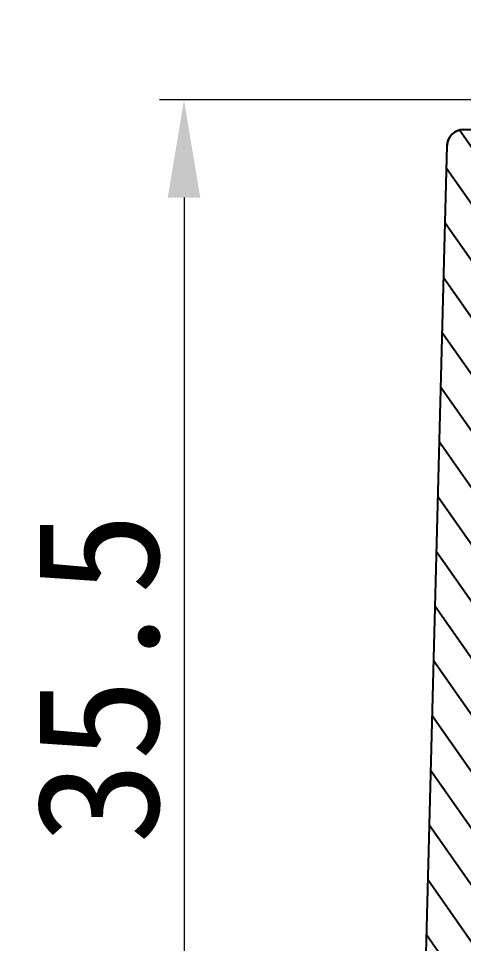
# Model space of a CAD drawing. Header units: millimetres. Extents: x 1396 to 1781, y -411 to -144.
# Drawn here: x 1450.5 to 1464.18, y -273.14 to -244.74 of the extents above; entities that cross this region are included whole.
import ezdxf

# ---------------------------------------------------------------- set-up
doc = ezdxf.new("R2010")
doc.units = ezdxf.units.MM
doc.layers.add('dim', color=82, linetype='Continuous', lineweight=9)
doc.styles.add('宋体', font='SimSun.ttf')
doc.dimstyles.new('YanXiu', dxfattribs={"dimscale": 1.5, "dimtxt": 2.5, "dimasz": 2.2, "dimexe": 0.65, "dimexo": 0.65, "dimgap": 0.5, "dimtad": 1, "dimdsep": 46, "dimtxsty": '宋体', "dimcen": 0, "dimclrd": 3, "dimclre": 3, "dimclrt": 3, "dimazin": 2, "dimtfac": 1, "dimtofl": 0, "dimtmove": 0, "dimatfit": 3, "dimfxl": 1, "dimlwd": 5, "dimlwe": 5, "dimarcsym": 0})

# ---------------------------------------------------------------- blocks, each defined once
blk = doc.blocks.new('*D5')
at = {"layer": 'Defpoints', "color": 0}
for p in [(1469.214, -247.236), (1455.589, -282.736), (1464.906, -282.736)]:
    blk.add_point(p, dxfattribs=at)
at = {"layer": 'dim', "color": 3, "lineweight": 5}
for p, q in [((1468.465, -247.236), (1454.84, -247.236)), ((1455.589, -250.236), (1455.589, -279.736)), ((1464.157, -282.736), (1454.84, -282.736))]:
    blk.add_line(p, q, dxfattribs=at)
at = {"layer": 'dim', "color": 3}
for points in [[(1455.089, -250.236), (1456.089, -250.236), (1455.589, -247.236)], [(1455.089, -279.736), (1456.089, -279.736), (1455.589, -282.736)]]:
    blk.add_solid(points, dxfattribs=at)
at = {"layer": 'dim', "color": 3, "insert": (1452.965, -264.986), "char_height": 3.75, "attachment_point": 5, "rotation": 90, "style": '宋体'}
blk.add_mtext('35.5', dxfattribs=at)

msp = doc.modelspace()

# ---------------------------------------------------------------- hatches: boundary and pattern name
at = {"linetype": 'Continuous'}
h = msp.add_hatch(dxfattribs=at)
h.set_pattern_fill('2', color=2, angle=125, style=0, pattern_type=0)
h.set_pattern_definition([(125, (1419.9685, -387.4478), (-0.819152, -0.5735764), [])])
edge = h.paths.add_edge_path()
edge.add_line((1462.862, -279.736), (1463.663, -279.736))
edge.add_line((1462.862, -279.736), (1463.676, -248.632))
edge.add_spline(control_points=[(1463.676, -248.632), (1463.684, -248.345), (1463.889, -248.145), (1464.176, -248.145)], knot_values=[0, 0, 0, 0, 1, 1, 1, 1], weights=[1, 0.810868, 0.810868, 1], degree=3, periodic=0)
edge.add_line((1464.176, -248.145), (1464.689, -248.145))
edge.add_line((1464.689, -248.145), (1464.715, -247.171))
edge.add_spline(control_points=[(1467.214, -244.736), (1465.78, -244.736), (1464.753, -245.737), (1464.715, -247.171)], knot_values=[0, 0, 0, 0, 1, 1, 1, 1], weights=[1, 0.810868, 0.810868, 1], degree=3, periodic=0)
edge.add_line((1467.214, -244.736), (1470.214, -244.736))
edge.add_line((1470.24, -245.236), (1470.214, -244.736))
edge.add_line((1470.24, -245.236), (1562.483, -245.236))
edge.add_line((1562.483, -245.236), (1562.51, -244.736))
edge.add_line((1562.51, -244.736), (1565.51, -244.736))
edge.add_spline(control_points=[(1565.51, -244.736), (1566.944, -244.736), (1567.971, -245.737), (1568.009, -247.171)], knot_values=[0, 0, 0, 0, 1, 1, 1, 1], weights=[1, 0.810868, 0.810868, 1], degree=3, periodic=0)
edge.add_line((1568.034, -248.145), (1568.009, -247.171))
edge.add_line((1568.034, -248.145), (1568.548, -248.145))
edge.add_spline(control_points=[(1569.047, -248.632), (1569.04, -248.345), (1568.834, -248.145), (1568.548, -248.145)], knot_values=[0, 0, 0, 0, 1, 1, 1, 1], weights=[1, 0.810868, 0.810868, 1], degree=3, periodic=0)
edge.add_line((1569.862, -279.736), (1569.047, -248.632))
edge.add_line((1569.061, -279.736), (1569.862, -279.736))
edge.add_line((1569.061, -279.736), (1568.991, -281.736))
edge.add_line((1567.914, -281.736), (1568.991, -281.736))
edge.add_line((1567.914, -281.736), (1567.086, -250.145))
edge.add_line((1566.086, -250.145), (1567.086, -250.145))
edge.add_line((1566.086, -250.145), (1566.009, -247.223))
edge.add_spline(control_points=[(1565.51, -246.736), (1565.797, -246.736), (1566.002, -246.937), (1566.009, -247.223)], knot_values=[0, 0, 0, 0, 1, 1, 1, 1], weights=[1, 0.810868, 0.810868, 1], degree=3, periodic=0)
edge.add_line((1563.536, -246.736), (1565.51, -246.736))
edge.add_line((1563.51, -247.236), (1563.536, -246.736))
edge.add_line((1469.214, -247.236), (1563.51, -247.236))
edge.add_line((1469.214, -247.236), (1469.188, -246.736))
edge.add_line((1467.214, -246.736), (1469.188, -246.736))
edge.add_spline(control_points=[(1467.214, -246.736), (1466.927, -246.736), (1466.722, -246.937), (1466.714, -247.223)], knot_values=[0, 0, 0, 0, 1, 1, 1, 1], weights=[1, 0.810868, 0.810868, 1], degree=3, periodic=0)
edge.add_line((1466.638, -250.145), (1466.714, -247.223))
edge.add_line((1465.637, -250.145), (1466.638, -250.145))
edge.add_line((1464.81, -281.736), (1465.637, -250.145))
edge.add_line((1463.732, -281.736), (1464.81, -281.736))
edge.add_line((1463.663, -279.736), (1463.732, -281.736))

# ---------------------------------------------------------------- linework, layer by layer
at = {"color": 7, "linetype": 'Continuous'}
for p, q in [((1464.176, -248.145), (1464.689, -248.145)), ((1464.176, -248.145), (1464.689, -248.145)), ((1462.862, -279.736), (1463.676, -248.632)), ((1462.862, -279.736), (1463.676, -248.632))]:
    msp.add_line(p, q, dxfattribs=at)
msp.add_arc((1464.176, -248.645), 0.5, 90, 178.5, dxfattribs=at)
at = {"color": 7, "linetype": 'Continuous', "start_tangent": (0.026177, 0.999657), "end_tangent": (1, 0)}
msp.add_spline([(1463.676, -248.632), (1463.677, -248.626), (1463.677, -248.621), (1463.677, -248.615), (1463.677, -248.61), (1463.678, -248.604), (1463.678, -248.599), (1463.679, -248.593), (1463.68, -248.587), (1463.68, -248.582), (1463.681, -248.576), (1463.682, -248.571), (1463.683, -248.565), (1463.684, -248.559), (1463.685, -248.554), (1463.686, -248.548), (1463.687, -248.542), (1463.688, -248.537), (1463.689, -248.531), (1463.691, -248.525), (1463.692, -248.519), (1463.694, -248.514), (1463.695, -248.508), (1463.697, -248.502), (1463.699, -248.497), (1463.7, -248.491), (1463.702, -248.485), (1463.704, -248.48), (1463.706, -248.474), (1463.708, -248.468), (1463.711, -248.463), (1463.713, -248.457), (1463.715, -248.451), (1463.718, -248.446), (1463.72, -248.44), (1463.723, -248.434), (1463.725, -248.429), (1463.728, -248.423), (1463.731, -248.418), (1463.734, -248.412), (1463.736, -248.407), (1463.739, -248.401), (1463.743, -248.396), (1463.746, -248.391), (1463.749, -248.385), (1463.752, -248.38), (1463.755, -248.375), (1463.759, -248.369), (1463.762, -248.364), (1463.766, -248.359), (1463.77, -248.354), (1463.773, -248.349), (1463.777, -248.344), (1463.781, -248.339), (1463.785, -248.334), (1463.789, -248.329), (1463.793, -248.324), (1463.797, -248.319), (1463.801, -248.314), (1463.805, -248.309), (1463.81, -248.305), (1463.814, -248.3), (1463.818, -248.296), (1463.823, -248.291), (1463.827, -248.287), (1463.832, -248.282), (1463.837, -248.278), (1463.841, -248.274), (1463.846, -248.269), (1463.851, -248.265), (1463.856, -248.261), (1463.86, -248.257), (1463.865, -248.253), (1463.87, -248.249), (1463.875, -248.245), (1463.881, -248.242), (1463.886, -248.238), (1463.891, -248.234), (1463.896, -248.231), (1463.901, -248.227), (1463.907, -248.224), (1463.912, -248.22), (1463.917, -248.217), (1463.923, -248.214), (1463.928, -248.211), (1463.933, -248.208), (1463.939, -248.205), (1463.944, -248.202), (1463.95, -248.199), (1463.955, -248.196), (1463.961, -248.193), (1463.967, -248.191), (1463.972, -248.188), (1463.978, -248.186), (1463.984, -248.183), (1463.989, -248.181), (1463.995, -248.179), (1464.001, -248.177), (1464.006, -248.175), (1464.012, -248.172), (1464.018, -248.171), (1464.023, -248.169), (1464.029, -248.167), (1464.035, -248.165), (1464.041, -248.163), (1464.046, -248.162), (1464.052, -248.16), (1464.058, -248.159), (1464.064, -248.158), (1464.069, -248.156), (1464.075, -248.155), (1464.081, -248.154), (1464.087, -248.153), (1464.092, -248.152), (1464.098, -248.151), (1464.104, -248.15), (1464.109, -248.149), (1464.115, -248.149), (1464.121, -248.148), (1464.126, -248.147), (1464.132, -248.147), (1464.138, -248.146), (1464.143, -248.146), (1464.149, -248.146), (1464.154, -248.145), (1464.16, -248.145), (1464.165, -248.145), (1464.171, -248.145), (1464.176, -248.145)], degree=3, dxfattribs=at)

# ---------------------------------------------------------------- dimensions: what is measured, and where the dimension line sits
at = {"layer": 'dim'}
dim = msp.add_linear_dim(base=(1455.589, -282.736), p1=(1469.214, -247.236), p2=(1464.906, -282.736), angle=90, dimstyle='YanXiu', override={"dimasz": 2, "dimexe": 0.49975, "dimexo": 0.49975, "dimgap": 0.49975}, dxfattribs=at)
dim.commit()
dim.dimension.update_dxf_attribs({"geometry": '*D5', "text_midpoint": (1452.965, -264.986)})

doc.saveas('drawing.dxf')
